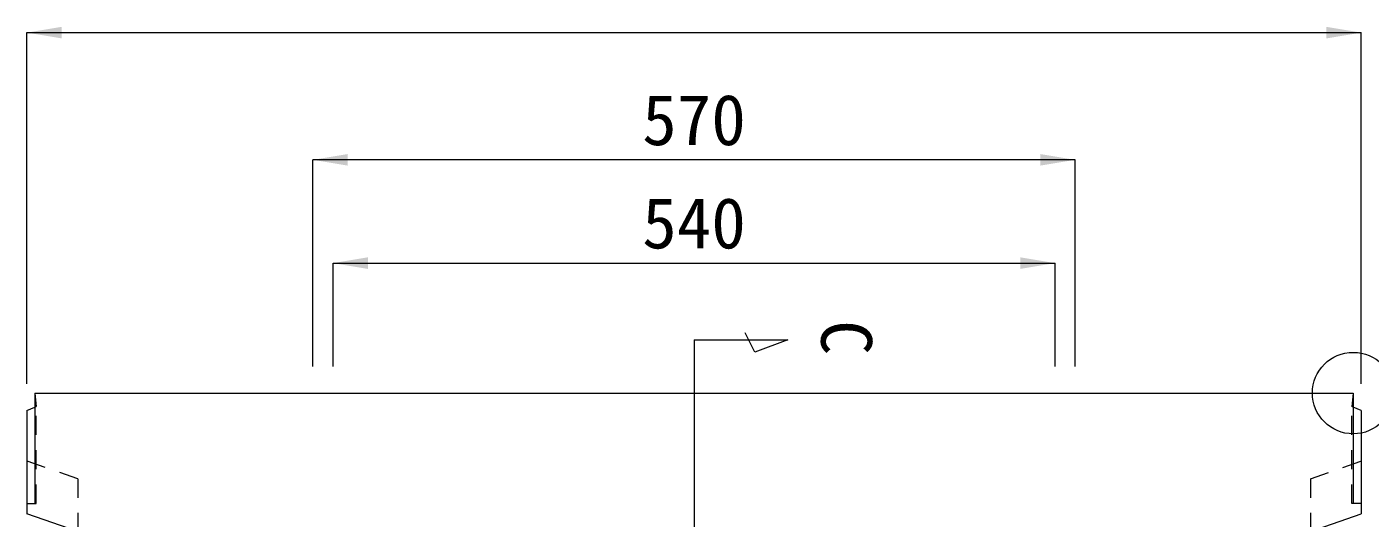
# Model space of a CAD drawing. Units: millimetres at full size. Extents: x 5964 to 125098, y -10801 to 28073.
# Drawn here: x 18914 to 19919, y 2327 to 2695 of the extents above; entities that cross this region are included whole.
import ezdxf
from ezdxf.enums import TextEntityAlignment as Align

# ---------------------------------------------------------------- set-up
doc = ezdxf.new("R2010")
doc.units = ezdxf.units.MM
doc.header["$LTSCALE"] = 19
for name, pattern in [('DASHED', [7.5, 6, -1.5]), ('DASHED_SPACED', [12, 6, -6]), ('USER1', [1.35, 0.75, -0.6])]:
    doc.linetypes.add(name, pattern=pattern)
for name, color, linetype, lineweight in [('0_2', 7, 'Continuous', 20), ('_0-0_', 7, 'DASHED', 20), ('寸法引出', 7, 'Continuous', 9), ('寸法線', 7, 'Continuous', 9), ('本体', 2, 'Continuous', 9)]:
    doc.layers.add(name, color=color, linetype=linetype, lineweight=lineweight)
doc.styles.add('ＭＳ ゴシック', font='')
doc.styles.get('ＭＳ ゴシック').set_extended_font_data('MS Gothic')

# ---------------------------------------------------------------- blocks, each defined once
blk = doc.blocks.new('filled_arrow')
at = {"color": 0, "linetype": 'Continuous', "lineweight": -2}
blk.add_solid([(7.5, 1.25), (0, 0), (7.5, -1.25)], dxfattribs=at)

msp = doc.modelspace()

# ---------------------------------------------------------------- linework, layer by layer
at = {"layer": '_0-0_', "linetype": 'DASHED_SPACED', "lineweight": 5}
for p, q in [((18919.97, 2337.78), (18920.97, 2337.78)), ((19905.97, 2337.78), (19904.97, 2337.78))]:
    msp.add_line(p, q, dxfattribs=at)
at = {"layer": '寸法引出'}
msp.add_circle((19905.97, 2420.36), 30.52, dxfattribs=at)
at = {"layer": '寸法線'}
for p, q in [((18913.97, 2690.37), (19911.97, 2690.37)), ((18913.97, 2427.36), (18913.97, 2690.37)), ((19911.97, 2427.36), (19911.97, 2690.37)), ((19697.97, 2595.08), (19127.97, 2595.08)), ((19127.97, 2440.36), (19127.97, 2595.08)), ((19697.97, 2440.36), (19697.97, 2595.08)), ((19142.97, 2517.72), (19682.97, 2517.72)), ((19142.97, 2440.36), (19142.97, 2517.72)), ((19682.97, 2440.36), (19682.97, 2517.72)), ((19458.47, 2451.13), (19451.31, 2465.45)), ((19412.97, 2460.33), (19412.97, 2034.05)), ((19412.97, 2460.33), (19483.22, 2460.33)), ((19483.22, 2460.33), (19458.47, 2451.13))]:
    msp.add_line(p, q, dxfattribs=at)
at = {"layer": '本体', "lineweight": 20}
for p, q in [((18919.97, 2420.36), (19905.97, 2420.36)), ((18919.97, 2420.36), (18919.97, 2409.93)), ((18913.97, 2407.36), (18919.97, 2409.93)), ((18913.97, 2407.36), (18913.97, 2330.01)), ((19911.97, 2407.36), (19905.97, 2409.93)), ((19911.97, 2407.36), (19911.97, 2330.01)), ((18951.97, 2316.58), (18913.97, 2330.01)), ((19873.97, 2316.58), (19911.97, 2330.01))]:
    msp.add_line(p, q, dxfattribs=at)
at = {"layer": '本体', "color": 4, "linetype": 'USER1', "lineweight": 5}
for p, q in [((18919.97, 2420.36), (18920.97, 2410.36)), ((19905.97, 2420.36), (19904.97, 2410.36)), ((18919.97, 2409.93), (18920.97, 2410.36)), ((18920.97, 2337.78), (18920.97, 2410.36)), ((19904.97, 2337.78), (19904.97, 2410.36)), ((19905.97, 2409.93), (19904.97, 2410.36))]:
    msp.add_line(p, q, dxfattribs=at)
at = {"layer": '本体', "lineweight": 5}
for p, q in [((19905.97, 2420.36), (19905.97, 2337.78)), ((18919.97, 2409.93), (18919.97, 2337.78)), ((18913.97, 2337.78), (18919.97, 2337.78)), ((19911.97, 2337.78), (19905.97, 2337.78))]:
    msp.add_line(p, q, dxfattribs=at)
at = {"layer": '本体', "linetype": 'USER1'}
for p, q in [((18951.97, 2356.26), (18913.97, 2369.41)), ((19873.97, 2356.26), (19911.97, 2369.41)), ((18951.97, 2356.26), (18951.97, 2316.58)), ((19873.97, 2356.26), (19873.97, 2316.58))]:
    msp.add_line(p, q, dxfattribs=at)

# ---------------------------------------------------------------- block references
at = {"layer": '寸法線', "xscale": 3.47, "yscale": 3.47}
for p in [(18913.97, 2690.37), (19127.97, 2595.08), (19142.97, 2517.72)]:
    msp.add_blockref('filled_arrow', p, dxfattribs=at)
at = {"layer": '寸法線', "xscale": 3.47, "yscale": 3.47, "rotation": 180}
for p in [(19911.97, 2690.37), (19697.97, 2595.08), (19682.97, 2517.72)]:
    msp.add_blockref('filled_arrow', p, dxfattribs=at)

# ---------------------------------------------------------------- texts
at = {"layer": '0_2', "style": 'ＭＳ ゴシック'}
msp.add_text('C', height=37.98, rotation=270, dxfattribs=at).set_placement((19496.71, 2474.86), align=Align.BOTTOM_LEFT)
at = {"layer": '寸法線', "style": 'ＭＳ ゴシック'}
for s, p in [('570', (19412.97, 2625.08)), ('540', (19412.97, 2547.72))]:
    msp.add_text(s, height=37.98, dxfattribs=at).set_placement(p, align=Align.MIDDLE_CENTER)

doc.saveas('drawing.dxf')
